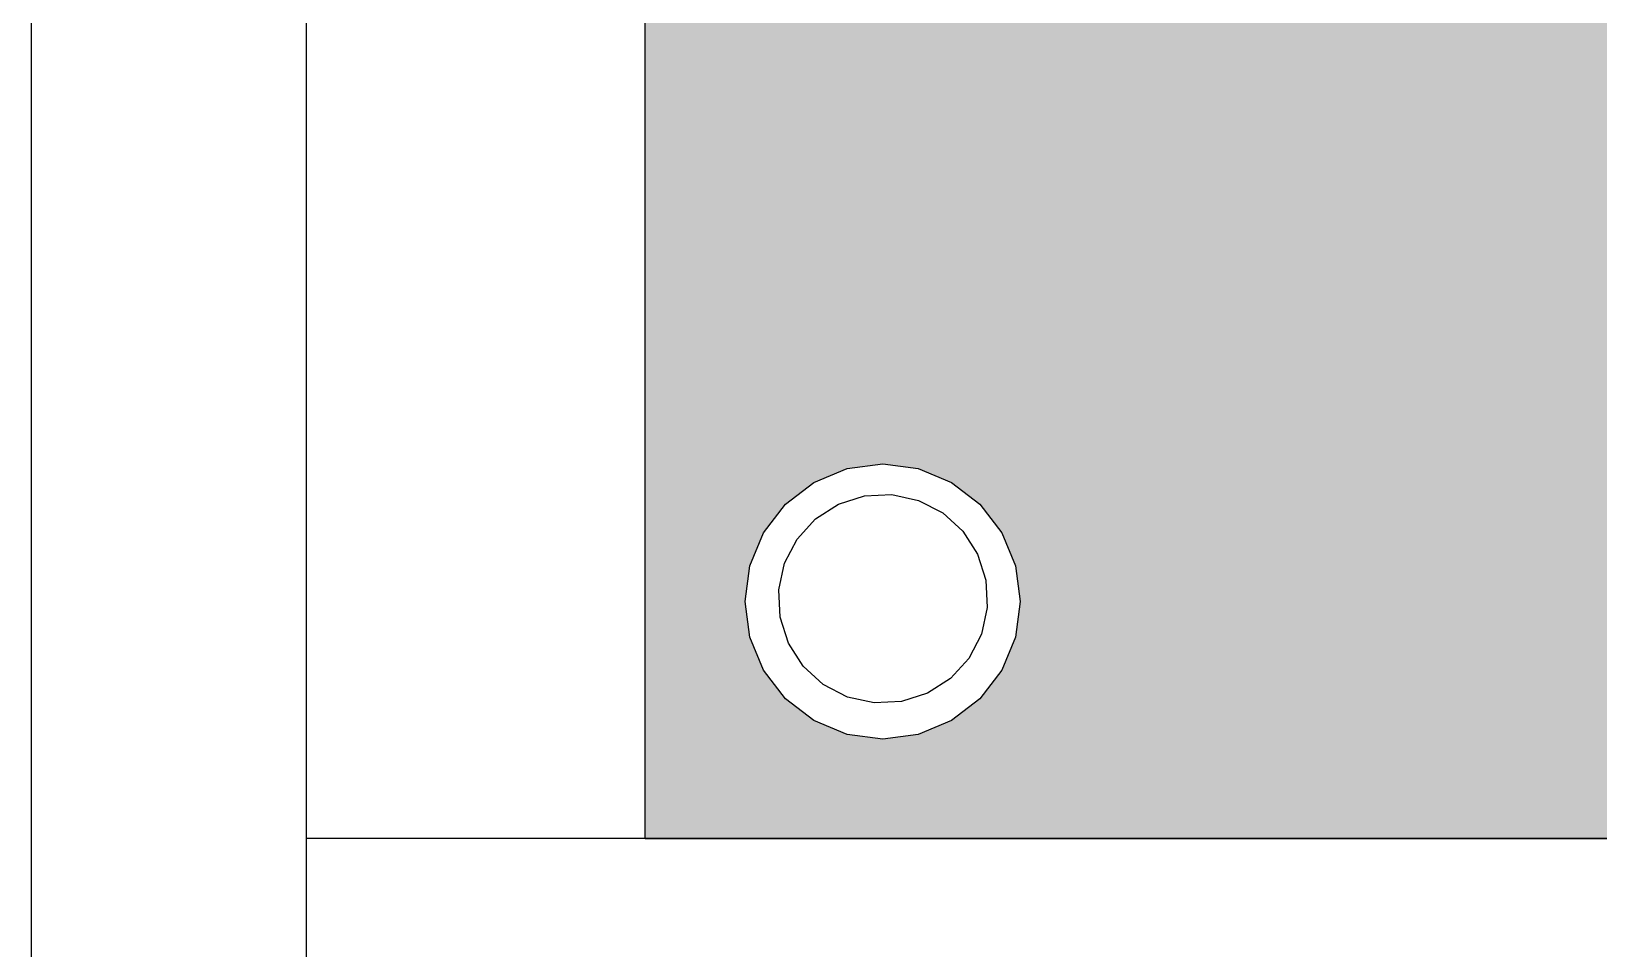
# Model space of a CAD drawing. Header units: metres. Extents: x -175 to 101, y -7 to 93.
# Drawn here: x 9.1339 to 9.4188, y 0.5288 to 0.6955 of the extents above; entities that cross this region are included whole.
import ezdxf

# ---------------------------------------------------------------- set-up
doc = ezdxf.new("R2010")
doc.units = ezdxf.units.M

# ---------------------------------------------------------------- blocks, each defined once
blk = doc.blocks.new('caja1')
at = {"true_color": 0xffffff}
h = blk.add_hatch(color=7, dxfattribs=at)
h.dxf.hatch_style = 1
h.paths.add_polyline_path([(-5.70176, 1.39878), (-6.20176, 1.39878), (-6.20176, 1.34878), (-6.18176, 1.34878), (-5.72176, 1.34878), (-5.70176, 1.34878)])
h.paths.add_polyline_path([(-5.72176, 1.34878), (-6.18176, 1.34878), (-6.18176, 1.14878), (-5.72176, 1.14878)])
h.paths.add_polyline_path([(-6.12612, 1.21351), (-6.12094, 1.20954), (-6.11697, 1.20436), (-6.11447, 1.19833), (-6.11362, 1.19186), (-6.11447, 1.18539), (-6.11697, 1.17936), (-6.12094, 1.17419), (-6.12612, 1.17021), (-6.13215, 1.16772), (-6.13862, 1.16686), (-6.14509, 1.16772), (-6.15112, 1.17021), (-6.1563, 1.17419), (-6.16027, 1.17936), (-6.16277, 1.18539), (-6.16362, 1.19186), (-6.16277, 1.19833), (-6.16027, 1.20436), (-6.1563, 1.20954), (-6.15112, 1.21351), (-6.14509, 1.21601), (-6.13862, 1.21686), (-6.13215, 1.21601)], flags=16)
h.paths.add_polyline_path([(-6.12772, 1.20797), (-6.12405, 1.20463), (-6.12137, 1.20046), (-6.11986, 1.19573), (-6.11963, 1.19078), (-6.12069, 1.18593), (-6.12296, 1.18152), (-6.1263, 1.17786), (-6.13047, 1.17518), (-6.1352, 1.17367), (-6.14015, 1.17344), (-6.145, 1.17449), (-6.14941, 1.17677), (-6.15307, 1.18011), (-6.15575, 1.18428), (-6.15726, 1.18901), (-6.15749, 1.19396), (-6.15644, 1.19881), (-6.15416, 1.20321), (-6.15082, 1.20688), (-6.14665, 1.20956), (-6.14192, 1.21107), (-6.13697, 1.2113), (-6.13212, 1.21024)], flags=0)
for p, q in [((-6.18176, 1.14878), (-6.18176, 1.34878)), ((-6.14509, 1.21601), (-6.13862, 1.21686)), ((-6.13862, 1.21686), (-6.13215, 1.21601)), ((-6.1563, 1.20954), (-6.15112, 1.21351)), ((-6.15112, 1.21351), (-6.14509, 1.21601)), ((-6.13215, 1.21601), (-6.12612, 1.21351)), ((-6.12612, 1.21351), (-6.12094, 1.20954)), ((-6.14665, 1.20956), (-6.14192, 1.21107)), ((-6.14192, 1.21107), (-6.13697, 1.2113)), ((-6.13697, 1.2113), (-6.13212, 1.21024)), ((-6.16027, 1.20436), (-6.1563, 1.20954)), ((-6.15082, 1.20688), (-6.14665, 1.20956)), ((-6.13212, 1.21024), (-6.12772, 1.20797)), ((-6.12772, 1.20797), (-6.12405, 1.20463)), ((-6.12094, 1.20954), (-6.11697, 1.20436)), ((-6.15416, 1.20321), (-6.15082, 1.20688)), ((-6.16277, 1.19833), (-6.16027, 1.20436)), ((-6.15644, 1.19881), (-6.15416, 1.20321)), ((-6.12405, 1.20463), (-6.12137, 1.20046)), ((-6.11697, 1.20436), (-6.11447, 1.19833)), ((-6.12137, 1.20046), (-6.11986, 1.19573)), ((-6.16362, 1.19186), (-6.16277, 1.19833)), ((-6.15749, 1.19396), (-6.15644, 1.19881)), ((-6.11447, 1.19833), (-6.11362, 1.19186)), ((-6.15726, 1.18901), (-6.15749, 1.19396)), ((-6.11986, 1.19573), (-6.11963, 1.19078)), ((-6.16277, 1.18539), (-6.16362, 1.19186)), ((-6.11963, 1.19078), (-6.12069, 1.18593)), ((-6.11362, 1.19186), (-6.11447, 1.18539)), ((-6.15575, 1.18428), (-6.15726, 1.18901)), ((-6.16027, 1.17936), (-6.16277, 1.18539)), ((-6.12069, 1.18593), (-6.12296, 1.18152)), ((-6.11447, 1.18539), (-6.11697, 1.17936)), ((-6.15307, 1.18011), (-6.15575, 1.18428)), ((-6.1563, 1.17419), (-6.16027, 1.17936)), ((-6.14941, 1.17677), (-6.15307, 1.18011)), ((-6.12296, 1.18152), (-6.1263, 1.17786)), ((-6.11697, 1.17936), (-6.12094, 1.17419)), ((-6.145, 1.17449), (-6.14941, 1.17677)), ((-6.1263, 1.17786), (-6.13047, 1.17518)), ((-6.15112, 1.17021), (-6.1563, 1.17419)), ((-6.14015, 1.17344), (-6.145, 1.17449)), ((-6.1352, 1.17367), (-6.14015, 1.17344)), ((-6.13047, 1.17518), (-6.1352, 1.17367)), ((-6.12094, 1.17419), (-6.12612, 1.17021)), ((-6.14509, 1.16772), (-6.15112, 1.17021)), ((-6.12612, 1.17021), (-6.13215, 1.16772)), ((-6.13862, 1.16686), (-6.14509, 1.16772)), ((-6.13215, 1.16772), (-6.13862, 1.16686)), ((-6.18176, 1.14878), (-5.72176, 1.14878))]:
    blk.add_line(p, q)
blk = doc.blocks.new('mueble huerto')
for p, q in [((-6.32776, -0.49122), (-6.32776, 1.75878)), ((-6.27776, 0.54878), (-6.27776, 1.05878)), ((-6.27776, 0.50878), (-6.27776, 0.54878)), ((-6.13276, 0.54878), (-6.27776, 0.54878)), ((-5.67276, 0.54878), (-6.13276, 0.54878))]:
    blk.add_line(p, q)

msp = doc.modelspace()

# ---------------------------------------------------------------- block references
for name, p in [('mueble huerto', (15.46169, 0)), ('caja1', (15.42726, -0.6))]:
    msp.add_blockref(name, p)

doc.saveas('drawing.dxf')
